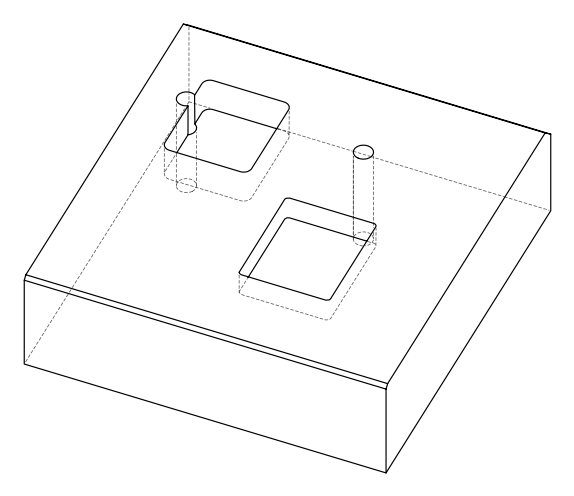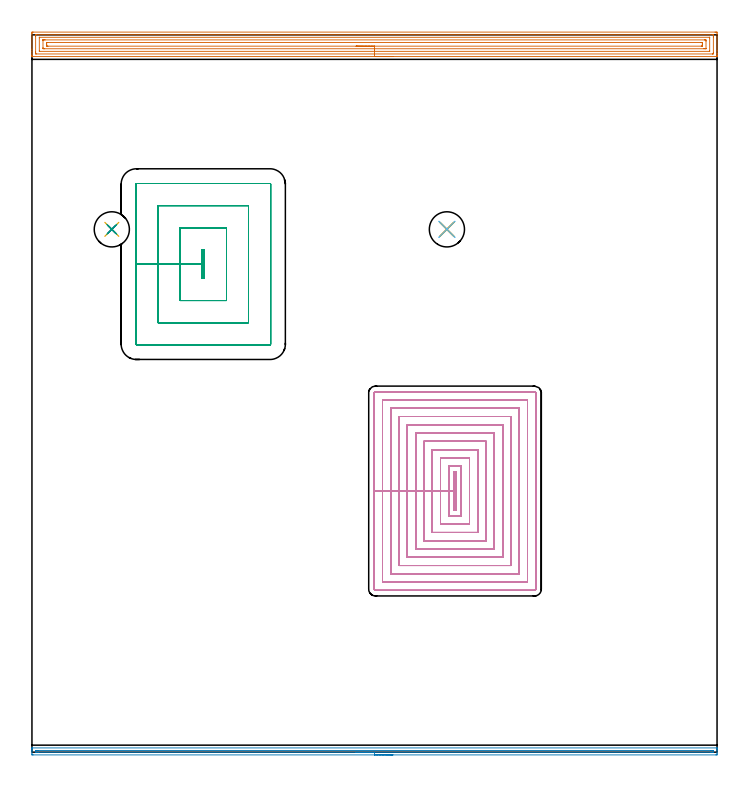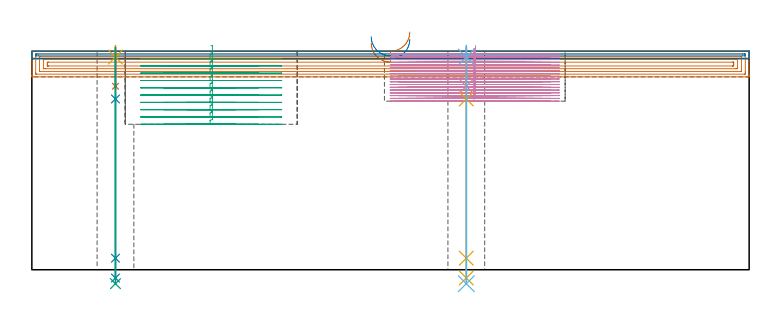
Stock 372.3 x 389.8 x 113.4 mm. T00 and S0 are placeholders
(PLAN: 12 operations, 9 tool changes, 126.8 min)
(1 AREA_MILL | FG_CHAMFER_SURFACE | UGT0205_001 | 15.16 min | 32923 mm3)
(2 AREA_MILL_1 | FG_CHAMFER_SURFACE_1 | UGT0205_001 | 6.11 min | 2687 mm3)
(3 MILL_RECTANGULAR_POCKET | POCKET_RECTANGULAR_STRAIGHT | NXT0201_012 | Follow Part, ap 4, ae 75% | 16.03 min | 348062 mm3)
(4 MILL_RECTANGULAR_POCKET_1 | POCKET_RECTANGULAR_STRAIGHT_1 | NXT0201_008 | Follow Part, ap 1.5, ae 75% | 87.11 min | 276652 mm3)
(5 SPOT_DRILL | STEP1HOLE | NXT0321_9005460120000 | 0.05 min | 182 mm3)
(6 SPOT_DRILL_1 | STEP1HOLE_1 | NXT0321_9005460120000 | 0.05 min | 168 mm3)
(7 DRILL_BLIND_HOLE_INTO_CENTER | STEP1HOLE | NXT0301_092 | 0.08 min | 1684 mm3)
(8 GUN_DRILL_THROUGH_HOLE | STEP1HOLE | UGT0307_009 | 0.58 min | 10826 mm3)
(9 DRILL_TO_ENLARGE_THROUGH_HOLE | STEP1HOLE | UGT0301_258 | 0.49 min | 17837 mm3)
(10 DRILL_BLIND_HOLE_INTO_CENTER_1 | STEP1HOLE_1 | NXT0301_092 | 0.08 min | 1777 mm3)
(11 GUN_DRILL_THROUGH_HOLE_1 | STEP1HOLE_1 | UGT0307_009 | 0.58 min | 10833 mm3)
(12 DRILL_TO_ENLARGE_THROUGH_HOLE_1 | STEP1HOLE_1 | UGT0301_258 | 0.49 min | 19655 mm3)
(TOOL UGT0205_001 | Chamfer Mill 20 x 3 x 45 deg. | D20 FL50 Z2)
(TOOL NXT0201_012 | ENDMILL 16mm [2P460-1600-NA 1630] | D16 FL38 Z6)
(TOOL NXT0201_008 | ENDMILL 6mm [2P460-0600-NA 1630] | D6 FL26 Z6)
(TOOL NXT0321_9005460120000 | NC Spot Drill, 142deg, 12mm, Carbide, Uncoated | D12 PA142 FL30 Z2)
(TOOL NXT0301_092 | Carbide Drill 12.1mm [860.1-1210-061A1-MM 2214] | D12.1 PA140 FL77 Z2)
(TOOL UGT0307_009 | Gun Drill 12 mm | D12 PA130 FL24 Z1)
(TOOL UGT0301_258 | Twist Drill 19.1 mm | D19.1 PA118 FL140 Z2)
(OP 1 AREA_MILL)
G17 G21 G94 G90
T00 M6
G54
G17 G0 G90 X196.15 Y378. S1061 M3
G43 Z123.4 H0
G94 G1 X196.112 Z122.528 F250.
X195.998 Z121.663
X195.809 Z120.812
X195.547 Z119.98
X195.213 Z119.174
X194.81 Z118.4
X194.342 Z117.664
X193.81 Z116.972
X193.221 Z116.329
X192.578 Z115.739
X191.886 Z115.208
X191.15 Z114.74
X190.376 Z114.337
X189.57 Z114.003
X188.738 Z113.741
X187.886 Z113.552
X187.022 Z113.438
X186.15 Z113.4
X0.181
X0.009 Y378.003 Z113.388
X0.007 Y378.011 Z113.38
X0. Y378.381 Z113.019
Y378.637 Z112.762
Y379.353 Z112.042
Y380.594 Z110.803
Y382.002 Z109.394
Y390.567 Z100.83
X0.003 Y390.83 Z100.568
X0.009 Y391.292 Z100.106
X0.157 Y391.295 Z100.103
X0.628 Y391.3 Z100.1
X371.195
X371.672 Y391.299 Z100.101
X372.143 Y391.295 Z100.103
X372.291 Y391.292 Z100.106
X372.295 Y390.83 Z100.568
X372.3 Y390.209 Z101.188
Y381.119 Z110.276
Y379.711 Z111.685
Y379.353 Z112.042
Y378.637 Z112.762
Y378.381 Z113.018
X372.293 Y378.011 Z113.38
X372.291 Y378.003 Z113.388
X372.12 Y378. Z113.4
X186.15
Y379.414 Z111.986
X2.354 Y379.415 Z111.985
X2.032 Y379.421 Z111.979
X2.01 Y379.526 Z111.874
X2.003 Y379.762 Z111.638
X2.001 Y380.236 Z111.164
X2. Y380.647 Z110.753
X2.001 Y389.064 Z102.336
X2.002 Y389.473 Z101.927
X2.01 Y389.879 Z101.521
X2.416 Y389.885 Z101.515
X2.479
X369.946
X370.268 Y389.879 Z101.521
X370.29 Y389.774 Z101.626
X370.297 Y389.538 Z101.862
X370.299 Y389.064 Z102.336
X370.3 Y388.653 Z102.747
X370.299 Y380.236 Z111.164
X370.298 Y379.827 Z111.573
X370.29 Y379.421 Z111.979
X369.884 Y379.415 Z111.985
X369.821
X186.15 Y379.414 Z111.986
Y380.829 Z110.571
X4.205
X4.107 Y380.83 Z110.57
X4.029 Y380.833 Z110.567
X4.013 Y380.835 Z110.565
X4.009 Y380.86 Z110.54
X4.005 Y380.917 Z110.483
X4.001 Y381.119 Z110.281
Y388.181 Z103.219
X4.002 Y388.381 Z103.019
X4.009 Y388.45 Z102.95
X4.012 Y388.466 Z102.934
X4.022 Y388.467 Z102.933
X4.058 Y388.469 Z102.931
X4.205 Y388.471 Z102.929
X368.095
X368.193 Y388.47 Z102.93
X368.271 Y388.467 Z102.933
X368.287 Y388.465 Z102.935
X368.291 Y388.44 Z102.96
X368.295 Y388.383 Z103.017
X368.299 Y388.181 Z103.219
Y381.119 Z110.281
X368.298 Y380.919 Z110.481
X368.291 Y380.85 Z110.55
X368.288 Y380.835 Z110.565
X368.278 Y380.833 Z110.567
X368.242 Y380.831 Z110.569
X368.095 Y380.829 Z110.571
X186.15
Y382.243 Z109.157
X6.887
X6.642 Y382.244 Z109.156
X6.135 Y382.248 Z109.152
X6.022 Y382.25 Z109.15
X6.01 Y382.446 Z108.954
X6. Y382.877 Z108.523
X6.001 Y386.963 Z104.437
X6.003 Y387.018 Z104.382
X6.007 Y387.044 Z104.356
X6.011 Y387.05 Z104.35
X6.021 Y387.052 Z104.348
X6.238 Y387.056 Z104.344
X6.887 Y387.057 Z104.343
X7.131
X365.413
X365.658 Y387.056 Z104.344
X366.165 Y387.052 Z104.348
X366.278 Y387.05 Z104.35
X366.29 Y386.854 Z104.546
X366.3 Y386.423 Z104.977
X366.299 Y382.337 Z109.063
X366.297 Y382.283 Z109.117
X366.293 Y382.256 Z109.144
X366.289 Y382.25 Z109.15
X366.278 Y382.248 Z109.152
X366.061 Y382.244 Z109.156
X365.413 Y382.243 Z109.157
X365.169
X186.15
Y383.657 Z107.743
X8.675
X8.563 Y383.659 Z107.741
X8.34 Y383.664 Z107.736
X8.01 Y383.679 Z107.721
X8.007 Y383.767 Z107.633
X8. Y384.433 Z106.967
Y384.65 Z106.75
Y385.316 Z106.084
X8.003 Y385.533 Z105.867
X8.007 Y385.615 Z105.785
X8.009 Y385.631 Z105.769
X8.08 Y385.636 Z105.764
X8.228 Y385.64 Z105.76
X8.451 Y385.643 Z105.757
X8.563
X363.625
X363.737 Y385.641 Z105.759
X363.96 Y385.636 Z105.764
X364.29 Y385.621 Z105.779
X364.293 Y385.533 Z105.867
X364.3 Y384.867 Z106.533
Y384.65 Z106.75
Y383.984 Z107.416
X364.297 Y383.767 Z107.633
X364.293 Y383.685 Z107.715
X364.291 Y383.67 Z107.73
X364.22 Y383.664 Z107.736
X364.072 Y383.66 Z107.74
X363.848 Y383.657 Z107.743
X363.737
X186.15
X185.278 Z107.781
X184.414 Z107.895
X183.562 Z108.084
X182.73 Z108.346
X181.924 Z108.68
X181.15 Z109.083
X180.414 Z109.552
X179.722 Z110.083
X179.079 Z110.672
X178.49 Z111.315
X177.958 Z112.007
X177.49 Z112.743
X177.087 Z113.517
X176.753 Z114.323
X176.491 Z115.155
X176.302 Z116.007
X176.188 Z116.871
X176.15 Z117.743
G0 Z123.4
M5
M2
(OP 2 AREA_MILL_1)
G17 G21 G94 G90
T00 M6
G54
G17 G0 G90 X196.15 Y-1.5 S1061 M3
G43 Z123.4 H0
Z119.6
G94 G1 X196.112 Z118.729 F250.
X195.998 Z117.864
X195.809 Z117.012
X195.547 Z116.18
X195.213 Z115.374
X194.81 Z114.6
X194.341 Z113.864
X193.81 Z113.172
X193.221 Z112.529
X192.578 Z111.94
X191.886 Z111.409
X191.15 Z110.94
X190.376 Z110.537
X189.57 Z110.203
X188.738 Z109.941
X187.886 Z109.752
X187.022 Z109.638
X186.15 Z109.6
X0.628
X0.066 Y-1.493 Z109.603
X0.008 Y-1.491 Z109.605
X0. Y-0.934 Z110.16
Y0.484 Z111.581
Y0.845 Z111.94
Y1.566 Z112.665
Y1.842 Z112.942
X0.007 Y2.253 Z113.345
X0.01 Y2.304 Z113.395
X0.177 Y2.3 Z113.4
X372.123
X372.29 Y2.304 Z113.395
X372.293 Y2.253 Z113.345
X372.3 Y1.842 Z112.941
Y1.566 Z112.666
Y0.845 Z111.94
Y-0.405 Z110.692
X372.297 Y-0.934 Z110.16
X372.292 Y-1.491 Z109.605
X372.233 Y-1.493 Z109.603
X371.672 Y-1.5 Z109.6
X186.15
Y-0.086 Z111.014
X3.352
X2.455 Y-0.083 Z111.017
X2.416 Y-0.081 Z111.019
X2.01 Y-0.045 Z111.055
X2.005 Y0.364 Z111.464
X2.01 Y0.845 Z111.945
X2.38 Y0.881 Z111.981
X2.416 Y0.883 Z111.983
X3.269 Y0.886 Z111.986
X368.948
X369.845 Y0.883 Z111.983
X369.884 Y0.881 Z111.981
X370.29 Y0.845 Z111.945
X370.295 Y0.436 Z111.536
X370.29 Y-0.045 Z111.055
X369.92 Y-0.081 Z111.019
X369.884 Y-0.083 Z111.017
X369.031 Y-0.086 Z111.014
X186.15
X185.278 Z111.052
X184.413 Z111.166
X183.562 Z111.355
X182.73 Z111.617
X181.924 Z111.951
X181.15 Z112.354
X180.414 Z112.823
X179.722 Z113.354
X179.079 Z113.943
X178.49 Z114.586
X177.958 Z115.279
X177.49 Z116.014
X177.087 Z116.788
X176.753 Z117.594
X176.491 Z118.426
X176.302 Z119.278
X176.188 Z120.143
X176.15 Z121.014
G0 Z123.4
M5
M2
(OP 3 MILL_RECTANGULAR_POCKET)
G17 G21 G94 G90
T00 M6
G54
G17 G0 G90 X92.959 Y257.4 S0 M3
G43 Z123.4 H1
Z116.4
G94 G1 X93.7 Z116.201 F250.
Y273. Z112.021
X92.5 Z111.7
Y265.2 Z109.61
Y257.4 F500.
X93.7
Y273.
X92.5
Y265.2
X80.5
Y245.4
X105.7
Y285.
X80.5
Y265.2
X68.5
Y233.4
X117.7
Y297.
X68.5
Y265.2
X56.5
Y221.7
G3 X56.8 Y221.4 R0.3
G1 X129.4
G3 X129.7 Y221.7 R0.3
G1 Y308.7
G3 X129.4 Y309. R0.3
G1 X56.8
G3 X56.5 Y308.7 R0.3
G1 Y265.2
Y264.2
G0 X92.959 Y257.4 Z112.61
G1 X93.7 Z112.411 F250.
Y273. Z108.231
X92.5 Z107.91
Y265.2 Z105.82
Y257.4 F500.
X93.7
Y273.
X92.5
Y265.2
X80.5
Y245.4
X105.7
Y285.
X80.5
Y265.2
X68.5
Y233.4
X117.7
Y297.
X68.5
Y265.2
X56.5
Y221.7
G3 X56.8 Y221.4 R0.3
G1 X129.4
G3 X129.7 Y221.7 R0.3
G1 Y308.7
G3 X129.4 Y309. R0.3
G1 X56.8
G3 X56.5 Y308.7 R0.3
G1 Y265.2
Y264.2
G0 X92.959 Y257.4 Z108.82
G1 X93.7 Z108.621 F250.
Y273. Z104.441
X92.5 Z104.12
Y265.2 Z102.03
Y257.4 F500.
X93.7
Y273.
X92.5
Y265.2
X80.5
Y245.4
X105.7
Y285.
X80.5
Y265.2
X68.5
Y233.4
X117.7
Y297.
X68.5
Y265.2
X56.5
Y221.7
G3 X56.8 Y221.4 R0.3
G1 X129.4
G3 X129.7 Y221.7 R0.3
G1 Y308.7
G3 X129.4 Y309. R0.3
G1 X56.8
G3 X56.5 Y308.7 R0.3
G1 Y265.2
Y264.2
G0 X92.959 Y257.4 Z105.03
G1 X93.7 Z104.831 F250.
Y273. Z100.651
X92.5 Z100.33
Y265.2 Z98.24
Y257.4 F500.
X93.7
Y273.
X92.5
Y265.2
X80.5
Y245.4
X105.7
Y285.
X80.5
Y265.2
X68.5
Y233.4
X117.7
Y297.
X68.5
Y265.2
X56.5
Y221.7
G3 X56.8 Y221.4 R0.3
G1 X129.4
G3 X129.7 Y221.7 R0.3
G1 Y308.7
G3 X129.4 Y309. R0.3
G1 X56.8
G3 X56.5 Y308.7 R0.3
G1 Y265.2
Y264.2
G0 X92.959 Y257.4 Z101.24
G1 X93.7 Z101.041 F250.
Y273. Z96.861
X92.5 Z96.54
Y265.2 Z94.45
Y257.4 F500.
X93.7
Y273.
X92.5
Y265.2
X80.5
Y245.4
X105.7
Y285.
X80.5
Y265.2
X68.5
Y233.4
X117.7
Y297.
X68.5
Y265.2
X56.5
Y221.7
G3 X56.8 Y221.4 R0.3
G1 X129.4
G3 X129.7 Y221.7 R0.3
G1 Y308.7
G3 X129.4 Y309. R0.3
G1 X56.8
G3 X56.5 Y308.7 R0.3
G1 Y265.2
Y264.2
G0 X92.959 Y257.4 Z97.45
G1 X93.7 Z97.252 F250.
Y273. Z93.072
X92.5 Z92.75
Y265.2 Z90.66
Y257.4 F500.
X93.7
Y273.
X92.5
Y265.2
X80.5
Y245.4
X105.7
Y285.
X80.5
Y265.2
X68.5
Y233.4
X117.7
Y297.
X68.5
Y265.2
X56.5
Y221.7
G3 X56.8 Y221.4 R0.3
G1 X129.4
G3 X129.7 Y221.7 R0.3
G1 Y308.7
G3 X129.4 Y309. R0.3
G1 X56.8
G3 X56.5 Y308.7 R0.3
G1 Y265.2
Y264.2
G0 X92.959 Y257.4 Z93.66
G1 X93.7 Z93.462 F250.
Y273. Z89.282
X92.5 Z88.96
Y265.2 Z86.87
Y257.4 F500.
X93.7
Y273.
X92.5
Y265.2
X80.5
Y245.4
X105.7
Y285.
X80.5
Y265.2
X68.5
Y233.4
X117.7
Y297.
X68.5
Y265.2
X56.5
Y221.7
G3 X56.8 Y221.4 R0.3
G1 X129.4
G3 X129.7 Y221.7 R0.3
G1 Y308.7
G3 X129.4 Y309. R0.3
G1 X56.8
G3 X56.5 Y308.7 R0.3
G1 Y265.2
Y264.2
G0 X92.959 Y257.4 Z89.87
G1 X93.7 Z89.672 F250.
Y273. Z85.492
X92.5 Z85.17
Y265.2 Z83.08
Y257.4 F500.
X93.7
Y273.
X92.5
Y265.2
X80.5
Y245.4
X105.7
Y285.
X80.5
Y265.2
X68.5
Y233.4
X117.7
Y297.
X68.5
Y265.2
X56.5
Y221.7
G3 X56.8 Y221.4 R0.3
G1 X129.4
G3 X129.7 Y221.7 R0.3
G1 Y308.7
G3 X129.4 Y309. R0.3
G1 X56.8
G3 X56.5 Y308.7 R0.3
G1 Y265.2
Y264.2
G0 X92.959 Y257.4 Z86.08
G1 X93.7 Z85.882 F250.
Y273. Z81.702
X92.5 Z81.38
Y265.2 Z79.29
Y257.4 F500.
X93.7
Y273.
X92.5
Y265.2
X80.5
Y245.4
X105.7
Y285.
X80.5
Y265.2
X68.5
Y233.4
X117.7
Y297.
X68.5
Y265.2
X56.5
Y221.7
G3 X56.8 Y221.4 R0.3
G1 X129.4
G3 X129.7 Y221.7 R0.3
G1 Y308.7
G3 X129.4 Y309. R0.3
G1 X56.8
G3 X56.5 Y308.7 R0.3
G1 Y265.2
Y264.2
G0 X92.959 Y257.4 Z82.29
G1 X93.7 Z82.092 F250.
Y273. Z77.912
X92.5 Z77.59
Y265.2 Z75.5
Y257.4 F500.
X93.7
Y273.
X92.5
Y265.2
X80.5
Y245.4
X105.7
Y285.
X80.5
Y265.2
X68.5
Y233.4
X117.7
Y297.
X68.5
Y265.2
X56.5
Y221.7
G3 X56.8 Y221.4 R0.3
G1 X129.4
G3 X129.7 Y221.7 R0.3
G1 Y308.7
G3 X129.4 Y309. R0.3
G1 X56.8
G3 X56.5 Y308.7 R0.3
G1 Y265.2
Y264.2
G0 Z123.4
M5
M2
(OP 4 MILL_RECTANGULAR_POCKET_1)
G17 G21 G94 G90
T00 M6
G54
G17 G0 G90 X230.3 Y147.134 S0 M3
G43 Z123.4 H1
Z116.4
G94 G1 Y152.4 Z114.989 F250.
X229.5 Z114.774
Y141.9 Z111.961
Y131.4 F500.
X230.3
Y152.4
X229.5
Y141.9
X226.5
Y128.4
X233.3
Y155.4
X226.5
Y141.9
X222.
Y123.9
X237.8
Y159.9
X222.
Y141.9
X217.5
Y119.4
X242.3
Y164.4
X217.5
Y141.9
X213.
Y114.9
X246.8
Y168.9
X213.
Y141.9
X208.5
Y110.4
X251.3
Y173.4
X208.5
Y141.9
X204.
Y105.9
X255.8
Y177.9
X204.
Y141.9
X199.5
Y101.4
X260.3
Y182.4
X199.5
Y141.9
X195.
Y96.9
X264.8
Y186.9
X195.
Y141.9
X190.5
Y92.4
X269.3
Y191.4
X190.5
Y141.9
X186.
Y88.5
G3 X186.6 Y87.9 R0.6
G1 X273.2
G3 X273.8 Y88.5 R0.6
G1 Y195.3
G3 X273.2 Y195.9 R0.6
G1 X186.6
G3 X186. Y195.3 R0.6
G1 Y141.9
Y140.9
G0 X230.3 Y147.134 Z114.961
G1 Y152.4 Z113.55 F250.
X229.5 Z113.336
Y141.9 Z110.522
Y131.4 F500.
X230.3
Y152.4
X229.5
Y141.9
X226.5
Y128.4
X233.3
Y155.4
X226.5
Y141.9
X222.
Y123.9
X237.8
Y159.9
X222.
Y141.9
X217.5
Y119.4
X242.3
Y164.4
X217.5
Y141.9
X213.
Y114.9
X246.8
Y168.9
X213.
Y141.9
X208.5
Y110.4
X251.3
Y173.4
X208.5
Y141.9
X204.
Y105.9
X255.8
Y177.9
X204.
Y141.9
X199.5
Y101.4
X260.3
Y182.4
X199.5
Y141.9
X195.
Y96.9
X264.8
Y186.9
X195.
Y141.9
X190.5
Y92.4
X269.3
Y191.4
X190.5
Y141.9
X186.
Y88.5
G3 X186.6 Y87.9 R0.6
G1 X273.2
G3 X273.8 Y88.5 R0.6
G1 Y195.3
G3 X273.2 Y195.9 R0.6
G1 X186.6
G3 X186. Y195.3 R0.6
G1 Y141.9
Y140.9
G0 X230.3 Y147.134 Z113.522
G1 Y152.4 Z112.111 F250.
X229.5 Z111.897
Y141.9 Z109.083
Y131.4 F500.
X230.3
Y152.4
X229.5
Y141.9
X226.5
Y128.4
X233.3
Y155.4
X226.5
Y141.9
X222.
Y123.9
X237.8
Y159.9
X222.
Y141.9
X217.5
Y119.4
X242.3
Y164.4
X217.5
Y141.9
X213.
Y114.9
X246.8
Y168.9
X213.
Y141.9
X208.5
Y110.4
X251.3
Y173.4
X208.5
Y141.9
X204.
Y105.9
X255.8
Y177.9
X204.
Y141.9
X199.5
Y101.4
X260.3
Y182.4
X199.5
Y141.9
X195.
Y96.9
X264.8
Y186.9
X195.
Y141.9
X190.5
Y92.4
X269.3
Y191.4
X190.5
Y141.9
X186.
Y88.5
G3 X186.6 Y87.9 R0.6
G1 X273.2
G3 X273.8 Y88.5 R0.6
G1 Y195.3
G3 X273.2 Y195.9 R0.6
G1 X186.6
G3 X186. Y195.3 R0.6
G1 Y141.9
Y140.9
G0 X230.3 Y147.134 Z112.083
G1 Y152.4 Z110.672 F250.
X229.5 Z110.458
Y141.9 Z107.644
Y131.4 F500.
X230.3
Y152.4
X229.5
Y141.9
X226.5
Y128.4
X233.3
Y155.4
X226.5
Y141.9
X222.
Y123.9
X237.8
Y159.9
X222.
Y141.9
X217.5
Y119.4
X242.3
Y164.4
X217.5
Y141.9
X213.
Y114.9
X246.8
Y168.9
X213.
Y141.9
X208.5
Y110.4
X251.3
Y173.4
X208.5
Y141.9
X204.
Y105.9
X255.8
Y177.9
X204.
Y141.9
X199.5
Y101.4
X260.3
Y182.4
X199.5
Y141.9
X195.
Y96.9
X264.8
Y186.9
X195.
Y141.9
X190.5
Y92.4
X269.3
Y191.4
X190.5
Y141.9
X186.
Y88.5
G3 X186.6 Y87.9 R0.6
G1 X273.2
G3 X273.8 Y88.5 R0.6
G1 Y195.3
G3 X273.2 Y195.9 R0.6
G1 X186.6
G3 X186. Y195.3 R0.6
G1 Y141.9
Y140.9
G0 X230.3 Y147.134 Z110.644
G1 Y152.4 Z109.233 F250.
X229.5 Z109.019
Y141.9 Z106.205
Y131.4 F500.
X230.3
Y152.4
X229.5
Y141.9
X226.5
Y128.4
X233.3
Y155.4
X226.5
Y141.9
X222.
Y123.9
X237.8
Y159.9
X222.
Y141.9
X217.5
Y119.4
X242.3
Y164.4
X217.5
Y141.9
X213.
Y114.9
X246.8
Y168.9
X213.
Y141.9
X208.5
Y110.4
X251.3
Y173.4
X208.5
Y141.9
X204.
Y105.9
X255.8
Y177.9
X204.
Y141.9
X199.5
Y101.4
X260.3
Y182.4
X199.5
Y141.9
X195.
Y96.9
X264.8
Y186.9
X195.
Y141.9
X190.5
Y92.4
X269.3
Y191.4
X190.5
Y141.9
X186.
Y88.5
G3 X186.6 Y87.9 R0.6
G1 X273.2
G3 X273.8 Y88.5 R0.6
G1 Y195.3
G3 X273.2 Y195.9 R0.6
G1 X186.6
G3 X186. Y195.3 R0.6
G1 Y141.9
Y140.9
G0 X230.3 Y147.134 Z109.205
G1 Y152.4 Z107.794 F250.
X229.5 Z107.58
Y141.9 Z104.767
Y131.4 F500.
X230.3
Y152.4
X229.5
Y141.9
X226.5
Y128.4
X233.3
Y155.4
X226.5
Y141.9
X222.
Y123.9
X237.8
Y159.9
X222.
Y141.9
X217.5
Y119.4
X242.3
Y164.4
X217.5
Y141.9
X213.
Y114.9
X246.8
Y168.9
X213.
Y141.9
X208.5
Y110.4
X251.3
Y173.4
X208.5
Y141.9
X204.
Y105.9
X255.8
Y177.9
X204.
Y141.9
X199.5
Y101.4
X260.3
Y182.4
X199.5
Y141.9
X195.
Y96.9
X264.8
Y186.9
X195.
Y141.9
X190.5
Y92.4
X269.3
Y191.4
X190.5
Y141.9
X186.
Y88.5
G3 X186.6 Y87.9 R0.6
G1 X273.2
G3 X273.8 Y88.5 R0.6
G1 Y195.3
G3 X273.2 Y195.9 R0.6
G1 X186.6
G3 X186. Y195.3 R0.6
G1 Y141.9
Y140.9
G0 X230.3 Y147.134 Z107.767
G1 Y152.4 Z106.356 F250.
X229.5 Z106.141
Y141.9 Z103.328
Y131.4 F500.
X230.3
Y152.4
X229.5
Y141.9
X226.5
Y128.4
X233.3
Y155.4
X226.5
Y141.9
X222.
Y123.9
X237.8
Y159.9
X222.
Y141.9
X217.5
Y119.4
X242.3
Y164.4
X217.5
Y141.9
X213.
Y114.9
X246.8
Y168.9
X213.
Y141.9
X208.5
Y110.4
X251.3
Y173.4
X208.5
Y141.9
X204.
Y105.9
X255.8
Y177.9
X204.
Y141.9
X199.5
Y101.4
X260.3
Y182.4
X199.5
Y141.9
X195.
Y96.9
X264.8
Y186.9
X195.
Y141.9
X190.5
Y92.4
X269.3
Y191.4
X190.5
Y141.9
X186.
Y88.5
G3 X186.6 Y87.9 R0.6
G1 X273.2
G3 X273.8 Y88.5 R0.6
G1 Y195.3
G3 X273.2 Y195.9 R0.6
G1 X186.6
G3 X186. Y195.3 R0.6
G1 Y141.9
Y140.9
G0 X230.3 Y147.134 Z106.328
G1 Y152.4 Z104.917 F250.
X229.5 Z104.702
Y141.9 Z101.889
Y131.4 F500.
X230.3
Y152.4
X229.5
Y141.9
X226.5
Y128.4
X233.3
Y155.4
X226.5
Y141.9
X222.
Y123.9
X237.8
Y159.9
X222.
Y141.9
X217.5
Y119.4
X242.3
Y164.4
X217.5
Y141.9
X213.
Y114.9
X246.8
Y168.9
X213.
Y141.9
X208.5
Y110.4
X251.3
Y173.4
X208.5
Y141.9
X204.
Y105.9
X255.8
Y177.9
X204.
Y141.9
X199.5
Y101.4
X260.3
Y182.4
X199.5
Y141.9
X195.
Y96.9
X264.8
Y186.9
X195.
Y141.9
X190.5
Y92.4
X269.3
Y191.4
X190.5
Y141.9
X186.
Y88.5
G3 X186.6 Y87.9 R0.6
G1 X273.2
G3 X273.8 Y88.5 R0.6
G1 Y195.3
G3 X273.2 Y195.9 R0.6
G1 X186.6
G3 X186. Y195.3 R0.6
G1 Y141.9
Y140.9
G0 X230.3 Y147.134 Z104.889
G1 Y152.4 Z103.478 F250.
X229.5 Z103.263
Y141.9 Z100.45
Y131.4 F500.
X230.3
Y152.4
X229.5
Y141.9
X226.5
Y128.4
X233.3
Y155.4
X226.5
Y141.9
X222.
Y123.9
X237.8
Y159.9
X222.
Y141.9
X217.5
Y119.4
X242.3
Y164.4
X217.5
Y141.9
X213.
Y114.9
X246.8
Y168.9
X213.
Y141.9
X208.5
Y110.4
X251.3
Y173.4
X208.5
Y141.9
X204.
Y105.9
X255.8
Y177.9
X204.
Y141.9
X199.5
Y101.4
X260.3
Y182.4
X199.5
Y141.9
X195.
Y96.9
X264.8
Y186.9
X195.
Y141.9
X190.5
Y92.4
X269.3
Y191.4
X190.5
Y141.9
X186.
Y88.5
G3 X186.6 Y87.9 R0.6
G1 X273.2
G3 X273.8 Y88.5 R0.6
G1 Y195.3
G3 X273.2 Y195.9 R0.6
G1 X186.6
G3 X186. Y195.3 R0.6
G1 Y141.9
Y140.9
G0 X230.3 Y147.134 Z103.45
G1 Y152.4 Z102.039 F250.
X229.5 Z101.825
Y141.9 Z99.011
Y131.4 F500.
X230.3
Y152.4
X229.5
Y141.9
X226.5
Y128.4
X233.3
Y155.4
X226.5
Y141.9
X222.
Y123.9
X237.8
Y159.9
X222.
Y141.9
X217.5
Y119.4
X242.3
Y164.4
X217.5
Y141.9
X213.
Y114.9
X246.8
Y168.9
X213.
Y141.9
X208.5
Y110.4
X251.3
Y173.4
X208.5
Y141.9
X204.
Y105.9
X255.8
Y177.9
X204.
Y141.9
X199.5
Y101.4
X260.3
Y182.4
X199.5
Y141.9
X195.
Y96.9
X264.8
Y186.9
X195.
Y141.9
X190.5
Y92.4
X269.3
Y191.4
X190.5
Y141.9
X186.
Y88.5
G3 X186.6 Y87.9 R0.6
G1 X273.2
G3 X273.8 Y88.5 R0.6
G1 Y195.3
G3 X273.2 Y195.9 R0.6
G1 X186.6
G3 X186. Y195.3 R0.6
G1 Y141.9
Y140.9
G0 X230.3 Y147.134 Z102.011
G1 Y152.4 Z100.6 F250.
X229.5 Z100.386
Y141.9 Z97.572
Y131.4 F500.
X230.3
Y152.4
X229.5
Y141.9
X226.5
Y128.4
X233.3
Y155.4
X226.5
Y141.9
X222.
Y123.9
X237.8
Y159.9
X222.
Y141.9
X217.5
Y119.4
X242.3
Y164.4
X217.5
Y141.9
X213.
Y114.9
X246.8
Y168.9
X213.
Y141.9
X208.5
Y110.4
X251.3
Y173.4
X208.5
Y141.9
X204.
Y105.9
X255.8
Y177.9
X204.
Y141.9
X199.5
Y101.4
X260.3
Y182.4
X199.5
Y141.9
X195.
Y96.9
X264.8
Y186.9
X195.
Y141.9
X190.5
Y92.4
X269.3
Y191.4
X190.5
Y141.9
X186.
Y88.5
G3 X186.6 Y87.9 R0.6
G1 X273.2
G3 X273.8 Y88.5 R0.6
G1 Y195.3
G3 X273.2 Y195.9 R0.6
G1 X186.6
G3 X186. Y195.3 R0.6
G1 Y141.9
Y140.9
G0 X230.3 Y147.134 Z100.572
G1 Y152.4 Z99.161 F250.
X229.5 Z98.947
Y141.9 Z96.133
Y131.4 F500.
X230.3
Y152.4
X229.5
Y141.9
X226.5
Y128.4
X233.3
Y155.4
X226.5
Y141.9
X222.
Y123.9
X237.8
Y159.9
X222.
Y141.9
X217.5
Y119.4
X242.3
Y164.4
X217.5
Y141.9
X213.
Y114.9
X246.8
Y168.9
X213.
Y141.9
X208.5
Y110.4
X251.3
Y173.4
X208.5
Y141.9
X204.
Y105.9
X255.8
Y177.9
X204.
Y141.9
X199.5
Y101.4
X260.3
Y182.4
X199.5
Y141.9
X195.
Y96.9
X264.8
Y186.9
X195.
Y141.9
X190.5
Y92.4
X269.3
Y191.4
X190.5
Y141.9
X186.
Y88.5
G3 X186.6 Y87.9 R0.6
G1 X273.2
G3 X273.8 Y88.5 R0.6
G1 Y195.3
G3 X273.2 Y195.9 R0.6
G1 X186.6
G3 X186. Y195.3 R0.6
G1 Y141.9
Y140.9
G0 X230.3 Y147.134 Z99.133
G1 Y152.4 Z97.722 F250.
X229.5 Z97.508
Y141.9 Z94.694
Y131.4 F500.
X230.3
Y152.4
X229.5
Y141.9
X226.5
Y128.4
X233.3
Y155.4
X226.5
Y141.9
X222.
Y123.9
X237.8
Y159.9
X222.
Y141.9
X217.5
Y119.4
X242.3
Y164.4
X217.5
Y141.9
X213.
Y114.9
X246.8
Y168.9
X213.
Y141.9
X208.5
Y110.4
X251.3
Y173.4
X208.5
Y141.9
X204.
Y105.9
X255.8
Y177.9
X204.
Y141.9
X199.5
Y101.4
X260.3
Y182.4
X199.5
Y141.9
X195.
Y96.9
X264.8
Y186.9
X195.
Y141.9
X190.5
Y92.4
X269.3
Y191.4
X190.5
Y141.9
X186.
Y88.5
G3 X186.6 Y87.9 R0.6
G1 X273.2
G3 X273.8 Y88.5 R0.6
G1 Y195.3
G3 X273.2 Y195.9 R0.6
G1 X186.6
G3 X186. Y195.3 R0.6
G1 Y141.9
Y140.9
G0 X230.3 Y147.134 Z97.694
G1 Y152.4 Z96.283 F250.
X229.5 Z96.069
Y141.9 Z93.256
Y131.4 F500.
X230.3
Y152.4
X229.5
Y141.9
X226.5
Y128.4
X233.3
Y155.4
X226.5
Y141.9
X222.
Y123.9
X237.8
Y159.9
X222.
Y141.9
X217.5
Y119.4
X242.3
Y164.4
X217.5
Y141.9
X213.
Y114.9
X246.8
Y168.9
X213.
Y141.9
X208.5
Y110.4
X251.3
Y173.4
X208.5
Y141.9
X204.
Y105.9
X255.8
Y177.9
X204.
Y141.9
X199.5
Y101.4
X260.3
Y182.4
X199.5
Y141.9
X195.
Y96.9
X264.8
Y186.9
X195.
Y141.9
X190.5
Y92.4
X269.3
Y191.4
X190.5
Y141.9
X186.
Y88.5
G3 X186.6 Y87.9 R0.6
G1 X273.2
G3 X273.8 Y88.5 R0.6
G1 Y195.3
G3 X273.2 Y195.9 R0.6
G1 X186.6
G3 X186. Y195.3 R0.6
G1 Y141.9
Y140.9
G0 X230.3 Y147.134 Z96.256
G1 Y152.4 Z94.844 F250.
X229.5 Z94.63
Y141.9 Z91.817
Y131.4 F500.
X230.3
Y152.4
X229.5
Y141.9
X226.5
Y128.4
X233.3
Y155.4
X226.5
Y141.9
X222.
Y123.9
X237.8
Y159.9
X222.
Y141.9
X217.5
Y119.4
X242.3
Y164.4
X217.5
Y141.9
X213.
Y114.9
X246.8
Y168.9
X213.
Y141.9
X208.5
Y110.4
X251.3
Y173.4
X208.5
Y141.9
X204.
Y105.9
X255.8
Y177.9
X204.
Y141.9
X199.5
Y101.4
X260.3
Y182.4
X199.5
Y141.9
X195.
Y96.9
X264.8
Y186.9
X195.
Y141.9
X190.5
Y92.4
X269.3
Y191.4
X190.5
Y141.9
X186.
Y88.5
G3 X186.6 Y87.9 R0.6
G1 X273.2
G3 X273.8 Y88.5 R0.6
G1 Y195.3
G3 X273.2 Y195.9 R0.6
G1 X186.6
G3 X186. Y195.3 R0.6
G1 Y141.9
Y140.9
G0 X230.3 Y147.134 Z94.817
G1 Y152.4 Z93.406 F250.
X229.5 Z93.191
Y141.9 Z90.378
Y131.4 F500.
X230.3
Y152.4
X229.5
Y141.9
X226.5
Y128.4
X233.3
Y155.4
X226.5
Y141.9
X222.
Y123.9
X237.8
Y159.9
X222.
Y141.9
X217.5
Y119.4
X242.3
Y164.4
X217.5
Y141.9
X213.
Y114.9
X246.8
Y168.9
X213.
Y141.9
X208.5
Y110.4
X251.3
Y173.4
X208.5
Y141.9
X204.
Y105.9
X255.8
Y177.9
X204.
Y141.9
X199.5
Y101.4
X260.3
Y182.4
X199.5
Y141.9
X195.
Y96.9
X264.8
Y186.9
X195.
Y141.9
X190.5
Y92.4
X269.3
Y191.4
X190.5
Y141.9
X186.
Y88.5
G3 X186.6 Y87.9 R0.6
G1 X273.2
G3 X273.8 Y88.5 R0.6
G1 Y195.3
G3 X273.2 Y195.9 R0.6
G1 X186.6
G3 X186. Y195.3 R0.6
G1 Y141.9
Y140.9
G0 X230.3 Y147.134 Z93.378
G1 Y152.4 Z91.967 F250.
X229.5 Z91.752
Y141.9 Z88.939
Y131.4 F500.
X230.3
Y152.4
X229.5
Y141.9
X226.5
Y128.4
X233.3
Y155.4
X226.5
Y141.9
X222.
Y123.9
X237.8
Y159.9
X222.
Y141.9
X217.5
Y119.4
X242.3
Y164.4
X217.5
Y141.9
X213.
Y114.9
X246.8
Y168.9
X213.
Y141.9
X208.5
Y110.4
X251.3
Y173.4
X208.5
Y141.9
X204.
Y105.9
X255.8
Y177.9
X204.
Y141.9
X199.5
Y101.4
X260.3
Y182.4
X199.5
Y141.9
X195.
Y96.9
X264.8
Y186.9
X195.
Y141.9
X190.5
Y92.4
X269.3
Y191.4
X190.5
Y141.9
X186.
Y88.5
G3 X186.6 Y87.9 R0.6
G1 X273.2
G3 X273.8 Y88.5 R0.6
G1 Y195.3
G3 X273.2 Y195.9 R0.6
G1 X186.6
G3 X186. Y195.3 R0.6
G1 Y141.9
Y140.9
G0 X230.3 Y147.134 Z91.939
G1 Y152.4 Z90.528 F250.
X229.5 Z90.313
Y141.9 Z87.5
Y131.4 F500.
X230.3
Y152.4
X229.5
Y141.9
X226.5
Y128.4
X233.3
Y155.4
X226.5
Y141.9
X222.
Y123.9
X237.8
Y159.9
X222.
Y141.9
X217.5
Y119.4
X242.3
Y164.4
X217.5
Y141.9
X213.
Y114.9
X246.8
Y168.9
X213.
Y141.9
X208.5
Y110.4
X251.3
Y173.4
X208.5
Y141.9
X204.
Y105.9
X255.8
Y177.9
X204.
Y141.9
X199.5
Y101.4
X260.3
Y182.4
X199.5
Y141.9
X195.
Y96.9
X264.8
Y186.9
X195.
Y141.9
X190.5
Y92.4
X269.3
Y191.4
X190.5
Y141.9
X186.
Y88.5
G3 X186.6 Y87.9 R0.6
G1 X273.2
G3 X273.8 Y88.5 R0.6
G1 Y195.3
G3 X273.2 Y195.9 R0.6
G1 X186.6
G3 X186. Y195.3 R0.6
G1 Y141.9
Y140.9
G0 Z123.4
M5
M2
(OP 5 SPOT_DRILL)
G17 G21 G94 G90
T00 M6
G54
G17 G0 G90 X43.4 Y284.1 S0 M3
G43 Z123.4 H0
G94 G81 G98 Z110.4 F250. R116.4
G80
M5
M2
(OP 6 SPOT_DRILL_1)
G17 G21 G94 G90
T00 M6
G54
G17 G0 G90 X225.5 Y284.1 S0 M3
G43 Z123.4 H0
G94 G81 G98 Z110.4 F250. R116.4
G80
M5
M2
(OP 7 DRILL_BLIND_HOLE_INTO_CENTER)
G17 G21 G94 G90
T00 M6
G54
G17 G0 G90 X43.4 Y284.1 S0 M3
G43 Z123.4 H1
G94 G81 G98 Z95.25 F250. R115.4
G80
M5
M2
(OP 8 GUN_DRILL_THROUGH_HOLE)
G17 G21 G94 G90
T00 M6
G54
G17 G0 G90 X43.4 Y284.1 M8
G43 Z123.4 H0
Z109.61
S716 M3
G94 G1 Z88.636 F125. M26
G4 X.084
Z6. F250.
G4 X.084
Z-4.298 F125.
G4 X.084
M5
M9
G0 Z109.61
Z123.4
M2
(OP 9 DRILL_TO_ENLARGE_THROUGH_HOLE)
G17 G21 G94 G90
T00 M6
G54
G17 G0 G90 X43.4 Y284.1 S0 M3
G43 Z123.4 H0
G94 G73 G98 Z-7.238 F250. Q17.234 R115.4
G80
M5
M2
(OP 10 DRILL_BLIND_HOLE_INTO_CENTER_1)
G17 G21 G94 G90
T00 M6
G54
G17 G0 G90 X225.5 Y284.1 S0 M3
G43 Z123.4 H1
G94 G81 G98 Z95.25 F250. R115.4
G80
M5
M2
(OP 11 GUN_DRILL_THROUGH_HOLE_1)
G17 G21 G94 G90
T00 M6
G54
G17 G0 G90 X225.5 Y284.1 M8
G43 Z123.4 H0
Z109.61
S716 M3
G94 G1 Z88.636 F125. M26
G4 X.084
Z6. F250.
G4 X.084
Z-4.298 F125.
G4 X.084
M5
M9
G0 Z109.61
Z123.4
M2
(OP 12 DRILL_TO_ENLARGE_THROUGH_HOLE_1)
G17 G21 G94 G90
T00 M6
G54
G17 G0 G90 X225.5 Y284.1 S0 M3
G43 Z123.4 H0
G94 G73 G98 Z-7.238 F250. Q17.234 R115.4
G80
M5
M2
